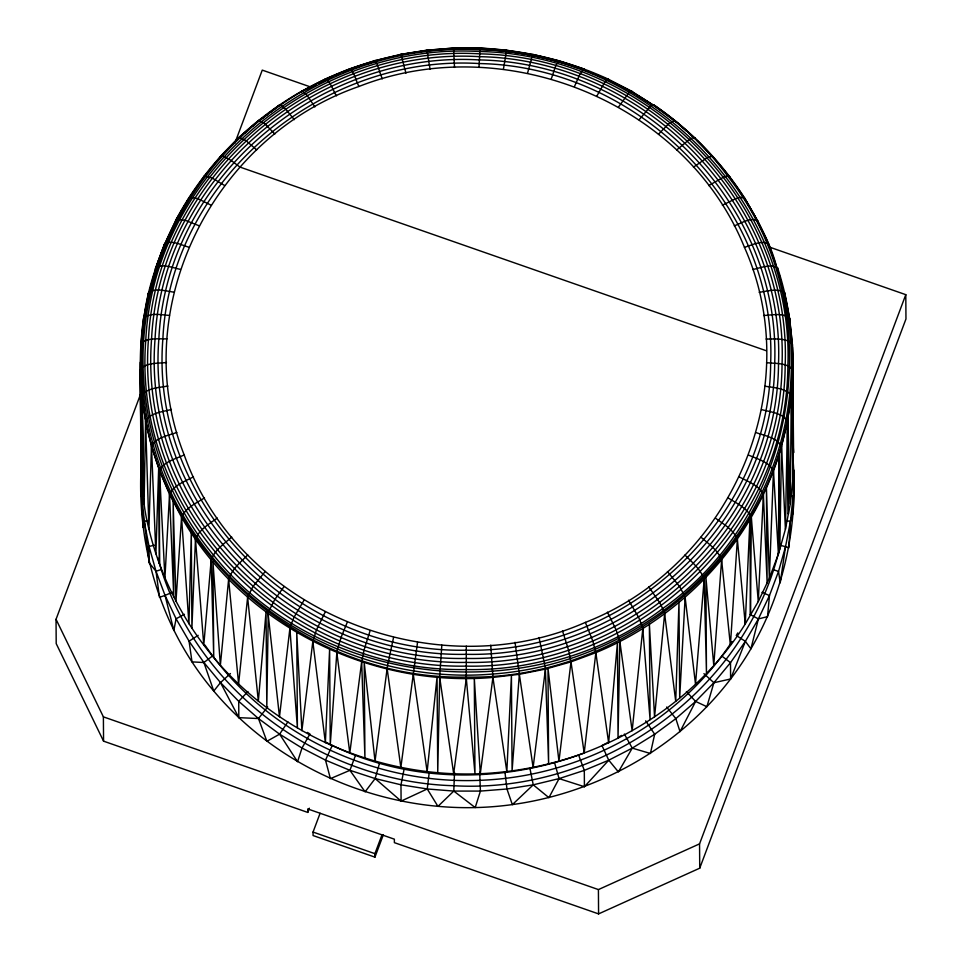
<?xml version="1.0" encoding="UTF-8"?>
<svg xmlns="http://www.w3.org/2000/svg" width="962" height="962" viewBox="0 0 962 962"><rect width="100%" height="100%" fill="white"/><g stroke="black" fill="none" stroke-linecap="round" stroke-linejoin="round"><path stroke-width="1.44" d="M466.281 646.127L466.317 678.463L474.975 773.713L474.29 678.15L480.291 773.725C515.74 772.113 550.841 765.139 584.187 753.018L595.851 652.657L592.76 640.92L585.377 622.402C434.824 688.708 240.043 611.988 184.199 454.978C126.491 309.091 212.638 137.001 358.994 86.46C503.559 29.437 685.653 101.695 744.444 247.318C808.224 390.524 729.629 566.113 585.377 622.402M143.482 324.699C145.25 296.693 154.702 269.588 164.742 243.554C172.342 239.995 181.289 245.057 188.756 247.174M175.517 224.134L175.805 220.214C204.461 166.125 249.05 120.984 302.284 90.885L307.094 95.37L314.899 106.926M173.99 292.171C165.897 291.113 156.097 287.782 148.689 292.448L143.494 318.711C139.923 344.18 139.346 369.985 141.811 395.586C142.292 440.139 137.674 485.413 148.93 529.1C161.003 579.509 185.894 626.563 220.37 665.247C285.233 737.782 383.309 777.741 480.291 773.725L492.917 677.428L490.74 645.165M792.207 382.828C794.384 343.963 789.766 304.858 777.585 267.845C770.021 263.72 760.581 267.917 752.741 269.528M141.907 455.735C134.608 539.682 158.826 626.406 213.768 691.053C277.525 766.894 376.431 809.908 475.204 807.575C573.893 805.314 670.634 757.755 730.615 678.98C777.849 617.4 798.833 538.576 793.181 461.604M728.318 498.039C736.567 503.318 747.197 507.996 751.334 517.388L750.456 615.007L749.939 519.576L745.249 623.977C660.341 759.884 469.035 816.269 325.709 742.087M789.658 324.843L789.706 318.879L784.535 292.604C777.092 287.951 767.267 291.258 759.15 292.328M763.6 315.536C771.969 315.055 782.07 312.674 789.381 317.833L792.399 344.432L792.916 370.117L791.269 395.755L790.295 504.004L785.413 529.256L778.414 554.052L769.347 578.198L758.272 601.563L745.249 623.977L737.373 539.273C733.525 529.665 723.436 524.134 715.487 518.157M793.265 512.145L793.722 470.141L793.265 512.145L790.427 521.38L785.545 546.632L780.218 582.828L778.535 571.416L785.545 546.632L780.254 545.346C747.751 690.704 601.106 794.143 454.016 785.738C320.574 782.178 192.809 688.347 157.96 558.092M284.043 586.567L274.651 599.747L268.278 612.337L266.811 707.419L266.041 612.036L258.345 701.178L247.619 597.246L252.765 586.82L265.235 571.464M417.532 642.267L413.275 674.266L427.128 771.608L437.061 677.104L437.746 772.45L439.73 676.009L441.823 645.153M141.811 395.586L145.575 421.007L144.084 503.847L142.184 398.124L143.013 493.626L142.123 394.468L140.512 368.855L141.077 343.193L143.807 317.676C151.07 312.494 161.171 314.911 169.504 315.392M766.065 339.033C774.638 339.165 784.932 337.722 792.063 343.362L792.592 369.023L791.269 395.755L787.457 421.176L781.517 446.212L779.821 549.086L779.1 453.559L778.414 554.052L773.472 470.707C768.83 461.772 757.298 458.994 748.676 455.122M148.292 297.967L148.689 292.448M607.443 612.157L616.197 630.038L619.853 641.522L618.037 737.998L617.448 642.628L608.633 742.832L595.851 652.657C684.463 616.137 755.627 538.864 781.517 446.212C776.635 437.542 764.778 435.762 756.072 432.599M761.531 409.584C770.261 412.049 782.359 412.782 787.457 421.176L785.413 529.256L781.517 446.212M155.243 273.172L155.676 267.689C163.203 263.552 172.619 267.773 180.423 269.384M176.84 432.455C168.17 435.606 156.289 437.373 151.479 446.055L148.93 529.1L145.575 421.007C150.601 412.602 162.722 411.892 171.416 409.427M784.727 298.076L784.535 292.604M454.521 772.354L453.787 791.077L437.95 806.396L427.248 788.972L429.16 772.943M773.472 470.707L769.347 578.198L766.413 487.349L767.135 582.876L763.383 494.48C758.994 485.305 747.871 481.553 739.405 476.984M217.28 518.025C209.355 523.989 199.242 529.509 195.466 539.129L191.907 628.102L191.294 532.563L188.949 623.833L181.553 517.243C185.594 507.828 196.272 503.174 204.485 497.907M478.992 67.436L480.062 48.112C524.302 50.072 568.061 60.582 608.273 79.161L605.038 81.746L596.933 95.887M777.777 271.813L777.585 267.845M763.383 494.48L758.272 601.563L751.334 517.388M370.069 630.819L364.105 649.855L361.664 661.82L364.935 757.9L364.213 662.541L375.024 761.195L387.506 665.704L393.554 637.481M667.46 571.56L679.93 586.928L685.124 597.366L679.677 697.847L678.98 602.284L675.721 701.286L664.441 612.445L659.932 602.958L648.616 586.652M193.434 476.839C184.993 481.409 173.845 485.137 169.528 494.324L164.923 578.042L159.488 470.55L151.479 446.055L145.575 421.007M790.451 495.598L793.157 495.827L790.427 521.38L788.84 547.847L785.545 546.632M141.907 477.982L141.041 491.438L149.17 562.794L156.012 571.26L165.043 595.418L176.082 618.782L189.069 641.197L203.896 662.529L220.49 682.611L238.72 701.322L258.465 718.542L279.617 734.15L302.008 748.039L325.493 760.124L349.927 770.322L375.144 778.571L400.974 784.8L427.248 788.972L453.787 791.077L480.411 791.089L506.962 788.996L533.237 784.836L559.078 778.607L584.307 770.382L608.754 760.196L632.262 748.123L654.677 734.246L675.841 718.65L695.622 701.442L713.888 682.731L730.507 662.662L745.37 641.341L758.393 618.927L769.468 595.562L778.535 571.416L773.376 569.72M169.528 494.324L181.553 517.243L175.962 601.418L173.136 501.202L173.761 596.741L169.528 494.324L159.488 470.55C164.045 461.604 175.601 458.838 184.199 454.978M737.373 539.273L730.386 645.298L721.62 559.98C718.049 550.192 708.585 543.843 700.997 537.205M347.234 622.342L341.089 637.361L336.94 651.214L330.255 744.804L329.617 649.242L325.372 742.76L312.83 641.438L316.426 629.966L325.18 612.085M400.673 55.255L400.926 54.329L427.104 50.18L453.535 48.1L480.062 48.112L506.625 50.337L531.409 54.281M721.62 559.98L713.768 665.367L705.916 577.453L706.457 672.847L704.16 579.389C700.889 569.432 692.099 562.325 684.956 555.038M515.043 642.291L519.348 674.302L512.085 770.802L511.423 675.24L506.842 771.632L492.917 677.428C369.973 688.119 243.061 625.047 181.553 517.243M704.16 579.389L695.502 684.078L685.124 597.366M231.746 537.085C224.182 543.71 214.682 550.048 211.195 559.848L203.776 645.153L195.466 539.129M247.763 554.93C240.632 562.193 231.806 569.288 228.619 579.268L220.37 665.247L212.939 561.796L213.732 657.214L211.195 559.848M664.646 613.78L654.557 716.882L649.374 624.11L650.084 719.66L642.652 627.176L638.636 617.363L628.571 600.216M247.619 597.246L238.6 683.958L228.619 579.268M642.832 628.523L632.142 730.759L619.853 641.522M374.843 61.472L375.18 60.522L376.972 63.696L382.191 78.896M304.076 600.132L294.011 617.267L290.043 627.092L279.485 716.786L268.085 613.672M562.517 630.868L568.494 649.915L570.995 661.868L558.958 761.243L547.991 668.374L548.617 763.732L545.346 667.712L539.021 637.517M312.83 641.438L301.876 730.675L296.753 632.335L297.402 727.897L289.875 628.439M545.43 669.095L533.116 767.46L519.348 674.302L545.43 669.095L570.995 661.868L595.851 652.657M361.664 661.82L349.807 752.957L336.82 652.585M503.391 69.372L506.625 50.337M413.275 674.266L400.853 767.436L387.205 669.059M466.317 678.463L453.667 773.713L439.706 677.416M358.994 86.46C356.758 83.177 353.126 68.302 349.603 69.709L359.115 66.606M336.508 95.827C333.922 92.725 329.076 77.838 325.156 79.894L318.626 83.249M301.647 91.967L302.284 90.885M404.148 768.963L400.974 784.8L401.094 801.118L427.248 788.972M148.232 520.562L144.204 521.212L142.989 527.344L140.993 469.973M527.537 73.208L532.659 54.365L558.669 60.738L583.862 68.975L583.982 69.769M258.069 121.44L279.954 104.714L285.425 108.79L294.288 119.685M400.733 54.473L426.984 50.313L453.535 48.1L454.509 67.424M762.012 592.339L769.468 595.562L767.532 616.63L758.393 618.927L750.925 648.821L745.37 641.341L736.267 635.473L737.746 632.924M227.128 150.084L238.504 137.782L258.874 120.25L264.959 123.87L274.831 134.019M379.557 763.022L375.144 778.571L365.091 791.834L349.927 770.322L355.555 755.182M175.529 221.164L189.622 197.246L197.751 198.605L210.918 205.098M140.368 362.241L140.981 457.744L140.199 369.949C145.623 362.157 157.96 363.612 166.474 362.494M745.37 641.341L730.615 678.98L713.888 682.731L706.89 706.709L695.622 701.442L686.411 691.606M140.199 369.949L141.402 478.294L141.077 343.193C148.16 337.542 158.453 339.021 166.991 338.877M155.375 268.675L164.742 243.554M551.286 78.944L555.663 65.945L558.669 60.738M309.331 808.212L307.756 812.421L103.559 741.161L56.205 643.626L56.036 619.312L140.957 393.169M234.848 143.158L262.265 70.118L310.461 86.929M383.393 834.643L374.94 857.142L313.071 835.545L313.047 832.07L320.105 813.263M374.94 857.142L374.915 853.667L381.986 834.86M307.756 812.421L307.732 808.946L394.36 839.177L394.384 842.652L598.58 913.9L699.735 868.181L699.554 843.866L905.795 294.673L769.72 247.186M699.735 868.181L905.963 318.987L905.795 294.673M574.47 86.52L580.038 73.918L583.862 68.975M332.287 745.466L325.493 760.124L330.423 778.643L349.927 770.322M164.442 244.528L175.805 220.214L189.622 197.246M695.622 701.442L680.026 731.661L675.841 718.65L666.63 707.046M554.665 763.07L559.078 778.607L548.917 797.666L533.237 784.836L530.062 768.987M624.35 734.042L632.262 748.123L618.398 771.921L608.754 760.196L601.959 745.538L608.549 742.159M618.53 106.998L629.34 92.148L631.24 90.969L634.427 93.615M287.903 721.861L279.617 734.15L266.883 741.305L258.465 718.542L267.689 706.95M188.54 198.749L204.437 176.022L212.121 178.006L224.579 185.498M204.93 645.045C265.103 733.814 373.436 784.944 479.99 780.314C579.473 776.719 676.875 724.987 732.034 641.534M639.117 119.769L649.831 107.119L652.633 105.05L654.112 105.111C690.031 129.702 721.019 161.327 744.564 197.968C758.236 221.621 772.763 246.392 778.03 273.316M230.447 673.532L220.49 682.611L213.768 691.053L203.896 662.529L192.003 661.88L189.069 641.197L198.172 635.341M426.984 50.313L430.098 69.348M247.943 691.498L238.72 701.322L238.829 717.652L258.465 718.542M658.549 134.127L668.458 123.978L674.602 120.358L686.688 131.349M559.078 778.607L584.415 786.712L608.754 760.196M225.096 152.152L220.033 157.359L239.177 137.386L245.839 140.512L256.65 149.844M676.707 149.952L689.766 139.165L693.169 137.59L694.961 137.903L695.201 138.768M533.237 784.836L512.349 804.653L506.962 788.996L505.05 772.955M238.287 138.648L242.496 134.993M244.721 133.057L249.17 129.185M252.501 126.287L255.844 123.376M693.47 167.16L707.563 157.431L712.433 156.145L713.431 157.479L697.161 140.777M212.518 655.964L203.896 662.529M259.247 120.575L267.472 114.514M271.007 111.905L279.954 104.714M280.856 104.954C209.572 152.922 158.922 230.736 146.308 315.957C133.417 400.481 158.862 489.309 213.42 554.978C319.047 687.096 528.956 710.774 662.878 608.429C800.059 511.543 832.214 308.598 727.681 176.046C627.416 39.478 418.434 8.213 280.495 105.062M708.717 185.618L723.761 177.044L727.681 176.046L729.749 176.659L730.014 177.561M204.437 176.022L203.415 177.429L220.983 156.024L223.797 156.445L230.844 160.245L239.863 167.039L766.305 350.745M722.354 205.231L735.557 198.749L740.536 197.342L744.564 197.968L757.828 221.308L767.772 242.34M184.439 614.309L176.082 618.782L173.833 630.495L165.043 595.418L172.499 592.183M301.803 91.149L325.697 78.86M305.567 89.947L316.017 84.584M619.083 736.748L621.717 735.401M734.295 225.842C741.437 223.232 749.855 217.4 757.527 220.37L757.828 221.308M56.036 619.312L103.391 716.858L598.412 889.585L699.554 843.866M325.288 79.088L350.06 68.723M326.383 79.377L332.491 76.84M335.125 75.733L339.081 74.098M343.025 72.451L348.292 70.25M744.444 247.318C751.947 245.19 760.918 240.151 768.566 243.711L768.866 244.673M165.043 595.418L159.488 597.33L156.012 571.26L149.05 546.464L144.204 521.212M156.012 571.26L161.171 569.564M349.723 68.915L375.18 60.522M367.268 63.949L371.055 62.71M154.329 545.189L149.05 546.464L149.17 562.794M374.927 60.69L400.926 54.329L405.94 73.184M167.953 386.063C159.187 387.506 148.773 387.914 142.123 394.468C156.313 554.377 307.876 680.483 466.305 677.068C624.783 680.543 776.454 554.557 790.944 394.636C784.234 388.095 773.821 387.662 765.03 386.207M492.917 677.428L519.348 674.302M141.522 495.658L144.216 495.442M453.511 48.232L480.11 48.232M766.546 362.638C775.107 363.768 787.409 362.349 792.916 370.117L793.037 478.463L790.295 504.004L787.842 418.626L788.347 514.105L787.457 421.176M786.399 520.731L790.427 521.38M632.262 748.123L650.408 753.486L654.677 734.246L645.682 720.827M571.38 65.644L578.378 67.929M313.047 832.07L374.915 853.667M591.931 73.076L596.055 74.796M598.797 75.95L602.921 77.669M198.942 225.697L185.161 220.274L176.659 219.576C123.533 318.133 131.722 445.081 196.525 536.291C261.592 630.747 379.004 683.669 492.797 674.037C606.252 665.884 713.732 595.382 762.205 491.822C807.082 398.941 799.687 283.97 743.734 197.39M607.852 78.932L631.745 91.234M758.393 618.927L750.035 614.453M631.24 90.969L654.304 105.94M636.952 95.178L652.068 104.557M307.419 732.407L309.932 733.97L302.008 748.039L297.547 761.724L279.617 734.15M653.547 104.81C689.934 129.642 721.019 161.869 744.841 198.893M655.483 106.806L675.444 121.549M453.787 791.077L475.204 807.575L480.411 791.089L479.689 772.354M721.885 656.096L730.507 662.662L730.615 678.98M713.888 682.731L703.931 673.653M688.816 133.201L694.131 137.843M375.144 778.571L401.094 801.118M220.49 682.611L238.829 717.652M578.691 755.23L584.307 770.382L584.415 786.712M570.995 661.868L584.187 753.018M793.109 473.22L793.446 476.202L793.145 468.999M532.864 54.509L532.936 55.291M793.133 445.454L793.59 452.777L793.181 414.045M151.479 446.055L155.892 553.884L158.682 468.097L159.5 563.552L159.488 470.55M143.494 318.711L143.699 324.627M784.86 293.626L785.004 298.124M780.062 279.269L779.99 276.274L780.014 279.257M789.706 318.879L789.826 324.807M791.269 395.755L793.037 478.463L792.916 370.117M140.765 344.264L140.921 351.647M148.376 293.458L148.449 297.967M792.447 346.993L793.049 402.128M598.412 889.585L598.58 913.9M103.391 716.858L103.559 741.161M792.399 344.432L792.736 402.224M142.677 326.383L142.665 333.886L142.677 326.383M145.755 340.476C131.746 519.384 290.163 672.895 466.293 669.54C631.938 673.208 787.06 534.343 787.866 365.933C794.564 197.775 645.418 52.585 479.894 49.771C314.394 39.658 153.752 172.174 145.755 340.476M148.425 339.814C134.536 517.219 291.63 669.456 466.281 666.113C630.555 669.756 784.379 532.046 785.172 365.043C791.822 198.292 643.927 54.329 479.773 51.527C315.656 41.498 156.361 172.907 148.425 339.814M151.551 339.285C137.806 514.947 293.338 665.68 466.281 662.385C628.932 665.993 781.24 529.641 782.034 364.273C788.612 199.17 642.171 56.614 479.641 53.848C317.147 43.915 159.403 174.038 151.551 339.285M155.062 338.925C141.017 512.012 295.863 662.157 466.281 658.417C627.116 661.976 777.729 527.152 778.511 363.636C785.004 200.373 640.199 59.416 479.485 56.674C318.807 46.849 162.831 175.517 155.062 338.925M158.874 338.732C144.997 509.704 297.943 658.008 466.281 654.316C625.144 657.84 773.917 524.663 774.687 363.143C781.108 201.876 638.083 62.638 479.329 59.933C320.611 50.24 166.546 177.321 158.874 338.732M162.879 338.72C149.182 507.455 300.144 653.835 466.281 650.192C623.075 653.667 769.913 522.222 770.67 362.806C777.007 203.643 635.834 66.222 479.16 63.552C322.51 53.98 170.454 179.413 162.879 338.72"/></g></svg>
